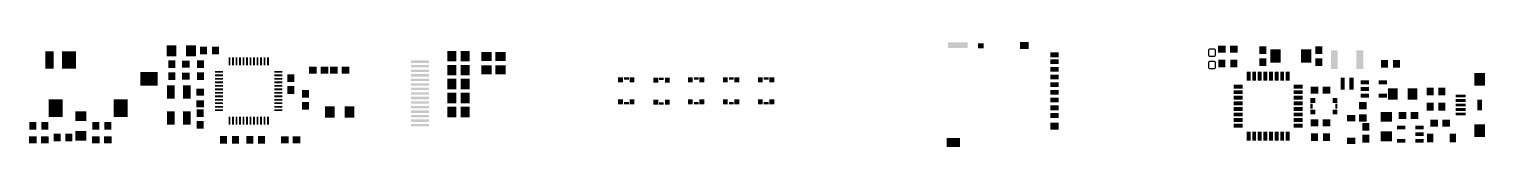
# Model space of a CAD drawing. Extents: x 1 to 209, y 0 to 15.
import ezdxf

# ---------------------------------------------------------------- set-up
doc = ezdxf.new("R2010")
doc.units = 0
doc.layers.add('31', color=7, linetype='CONTINUOUS')

# ---------------------------------------------------------------- blocks, each defined once
blk = doc.blocks.new('RECT')
blk.add_solid([(-0.5, -0.5), (0.5, -0.5), (-0.5, 0.5), (0.5, 0.5)])
blk = doc.blocks.new('RECT160000X160000R30')
blk.add_lwpolyline([(0.5, -0.35), (0.5, 0.35, 0.4142), (0.35, 0.5), (-0.35, 0.5, 0.4142), (-0.5, 0.35), (-0.5, -0.35, 0.4142), (-0.35, -0.5), (0.35, -0.5, 0.4142)], format="xyb", close=True)

msp = doc.modelspace()

# ---------------------------------------------------------------- block references
at = {"layer": '31'}
for p, xscale, yscale in [((133.38, 14.55), 2.8, 0.8), ((6.3, 12.45), 2, 2.5), ((61.05, 13), 1.3, 1.5), ((62.95, 13), 1.3, 1.5), ((56.5, 12.202), 2.6, 0.35), ((56.5, 11.552), 2.6, 0.35), ((56.5, 10.902), 2.6, 0.35), ((56.5, 10.252), 2.6, 0.35), ((61.05, 11), 1.3, 1.5), ((62.95, 11), 1.3, 1.5), ((56.5, 9.602), 2.6, 0.35), ((56.5, 8.952), 2.6, 0.35), ((56.5, 8.302), 2.6, 0.35), ((61.05, 9), 1.3, 1.5), ((62.95, 9), 1.3, 1.5), ((91, 9.75), 0.7, 0.325), ((4.4, 5.55), 2, 2.5), ((13.7, 5.55), 2, 2.5), ((56.5, 7.652), 2.6, 0.35), ((56.5, 7.002), 2.6, 0.35), ((56.5, 6.352), 2.6, 0.35), ((91, 6.2), 0.7, 0.325), ((8, 4.4), 1.6, 1.4), ((56.5, 5.702), 2.6, 0.35), ((56.5, 5.052), 2.6, 0.35), ((56.5, 4.402), 2.6, 0.35), ((61.05, 5), 1.3, 1.5), ((62.95, 5), 1.3, 1.5), ((8, 1.6), 1.6, 1.4), ((56.5, 3.752), 2.6, 0.35), ((56.5, 3.102), 2.6, 0.35), ((132.76, 0.65), 1.9, 1.3), ((204.165, 1.283), 0.91, 1.22)]:
    msp.add_blockref('RECT', p, dxfattribs=dict(at, xscale=xscale, yscale=yscale))
for p, xscale, yscale, rotation in [((136.69, 14.47), 0.75, 0.8, 270), ((3.5, 12.45), 1.2, 2.5, 180), ((20.95, 13.75), 1.6, 1.4, 90), ((23.75, 13.75), 1.6, 1.4, 90), ((29.25, 12.25), 0.254, 1.143, 180), ((29.75, 12.25), 0.254, 1.143, 180), ((30.25, 12.25), 0.254, 1.143, 180), ((30.75, 12.25), 0.254, 1.143, 180), ((31.25, 12.25), 0.254, 1.143, 180), ((31.75, 12.25), 0.254, 1.143, 180), ((32.25, 12.25), 0.254, 1.143, 180), ((32.75, 12.25), 0.254, 1.143, 180), ((33.25, 12.25), 0.254, 1.143, 180), ((33.75, 12.25), 0.254, 1.143, 180), ((34.25, 12.25), 0.254, 1.143, 180), ((34.75, 12.25), 0.254, 1.143, 180), ((66, 12.95), 1.3, 1.5, 90), ((68, 12.95), 1.3, 1.5, 90), ((147.21, 13.18), 0.7, 1.2, 90), ((147.21, 12.21), 0.7, 1.2, 90), ((178.8, 13), 1.9, 1.5, 90), ((183.2, 13), 1.9, 1.5, 90), ((17.75, 9.75), 2, 2.5, 90), ((27.75, 10.75), 1.143, 0.254, 180), ((36.25, 10.75), 1.143, 0.254, 180), ((66, 11.05), 1.3, 1.5, 90), ((68, 11.05), 1.3, 1.5, 90), ((147.21, 11.11), 0.7, 1.2, 90), ((174.962, 10.1346), 1.27, 0.5588, 270), ((175.762, 10.1346), 1.27, 0.5588, 270), ((176.562, 10.1346), 1.27, 0.5588, 270), ((177.362, 10.1346), 1.27, 0.5588, 270), ((178.162, 10.1346), 1.27, 0.5588, 270), ((178.962, 10.1346), 1.27, 0.5588, 270), ((179.762, 10.1346), 1.27, 0.5588, 270), ((180.562, 10.1346), 1.27, 0.5588, 270), ((208, 9.684), 1.5, 1.8, 180), ((20.85, 7.85), 1.9, 1.1, 270), ((23.15, 7.85), 1.9, 1.1, 270), ((27.75, 10.25), 1.143, 0.254, 180), ((27.75, 9.75), 1.143, 0.254, 180), ((27.75, 9.25), 1.143, 0.254, 180), ((27.75, 8.75), 1.143, 0.254, 180), ((27.75, 8.25), 1.143, 0.254, 180), ((36.25, 10.25), 1.143, 0.254, 180), ((36.25, 9.75), 1.143, 0.254, 180), ((36.25, 9.25), 1.143, 0.254, 180), ((36.25, 8.75), 1.143, 0.254, 180), ((36.25, 8.25), 1.143, 0.254, 180), ((85.15, 9.6), 0.7, 0.7, 90), ((86, 9.8), 0.7, 0.325, 180), ((86.8, 9.6), 0.7, 0.7, 90), ((90.2, 9.55), 0.7, 0.7, 270), ((91.85, 9.55), 0.7, 0.7, 270), ((95.15, 9.6), 0.7, 0.7, 90), ((96, 9.8), 0.7, 0.325, 180), ((96.8, 9.6), 0.7, 0.7, 90), ((100.15, 9.6), 0.7, 0.7, 90), ((101, 9.8), 0.7, 0.325, 180), ((101.8, 9.6), 0.7, 0.7, 90), ((105.15, 9.6), 0.7, 0.7, 90), ((106, 9.8), 0.7, 0.325, 180), ((106.8, 9.6), 0.7, 0.7, 90), ((147.21, 10.01), 0.7, 1.2, 90), ((147.21, 8.91), 0.7, 1.2, 90), ((173.4694, 8.642), 0.5588, 1.27, 270), ((182.0546, 8.642), 0.5588, 1.27, 270), ((188.414, 9.065), 1.7, 0.6, 270), ((189.684, 9.065), 1.7, 0.6, 270), ((191.5749, 9.237), 0.55, 1.2, 270), ((191.5749, 8.287), 0.55, 1.2, 270), ((194.1751, 9.237), 0.55, 1.2, 270), ((195.603, 7.572), 1.6, 1.4, 270), ((198.403, 7.572), 1.6, 1.4, 270), ((27.75, 7.75), 1.143, 0.254, 180), ((27.75, 7.25), 1.143, 0.254, 180), ((27.75, 6.75), 1.143, 0.254, 180), ((27.75, 6.25), 1.143, 0.254, 180), ((36.25, 7.75), 1.143, 0.254, 180), ((36.25, 7.25), 1.143, 0.254, 180), ((36.25, 6.75), 1.143, 0.254, 180), ((36.25, 6.25), 1.143, 0.254, 180), ((61.05, 7), 1.3, 1.5, 180), ((62.95, 7), 1.3, 1.5, 180), ((85.15, 6.45), 0.7, 0.7, 90), ((86, 6.25), 0.7, 0.325, 180), ((86.8, 6.45), 0.7, 0.7, 90), ((90.2, 6.4), 0.7, 0.7, 270), ((91.85, 6.4), 0.7, 0.7, 270), ((95.15, 6.45), 0.7, 0.7, 90), ((96, 6.25), 0.7, 0.325, 180), ((96.8, 6.45), 0.7, 0.7, 90), ((100.15, 6.45), 0.7, 0.7, 90), ((101, 6.25), 0.7, 0.325, 180), ((101.8, 6.45), 0.7, 0.7, 90), ((105.15, 6.45), 0.7, 0.7, 90), ((106, 6.25), 0.7, 0.325, 180), ((106.8, 6.45), 0.7, 0.7, 90), ((147.21, 7.81), 0.7, 1.2, 90), ((147.21, 6.71), 0.7, 1.2, 90), ((173.4694, 7.842), 0.5588, 1.27, 270), ((173.4694, 7.042), 0.5588, 1.27, 270), ((173.4694, 6.242), 0.5588, 1.27, 270), ((182.0546, 7.842), 0.5588, 1.27, 270), ((182.0546, 7.042), 0.5588, 1.27, 270), ((182.0546, 6.242), 0.5588, 1.27, 270), ((184.163, 6.642), 0.7, 0.7, 180), ((187.313, 6.642), 0.7, 0.7, 180), ((191.288, 5.907), 1.05, 1.08, 90), ((191.5749, 7.337), 0.55, 1.2, 270), ((194.1751, 7.337), 0.55, 1.2, 270), ((205.275, 7.3), 0.4, 1.45, 270), ((205.275, 6.65), 0.4, 1.45, 270), ((208, 6), 0.7, 1.5, 180), ((20.85, 4.15), 1.9, 1.1, 270), ((23.15, 4.15), 1.9, 1.1, 270), ((27.75, 5.75), 1.143, 0.254, 180), ((27.75, 5.25), 1.143, 0.254, 180), ((29.25, 3.75), 0.254, 1.143, 180), ((29.75, 3.75), 0.254, 1.143, 180), ((30.25, 3.75), 0.254, 1.143, 180), ((30.75, 3.75), 0.254, 1.143, 180), ((31.25, 3.75), 0.254, 1.143, 180), ((31.75, 3.75), 0.254, 1.143, 180), ((32.25, 3.75), 0.254, 1.143, 180), ((32.75, 3.75), 0.254, 1.143, 180), ((33.25, 3.75), 0.254, 1.143, 180), ((33.75, 3.75), 0.254, 1.143, 180), ((34.25, 3.75), 0.254, 1.143, 180), ((34.75, 3.75), 0.254, 1.143, 180), ((36.25, 5.75), 1.143, 0.254, 180), ((36.25, 5.25), 1.143, 0.254, 180), ((43.6, 5), 1.6, 1.4, 270), ((46.4, 5), 1.6, 1.4, 270), ((147.21, 5.61), 0.7, 1.2, 90), ((147.21, 4.51), 0.7, 1.2, 90), ((173.4694, 5.442), 0.5588, 1.27, 270), ((173.4694, 4.642), 0.5588, 1.27, 270), ((182.0546, 5.442), 0.5588, 1.27, 270), ((182.0546, 4.642), 0.5588, 1.27, 270), ((183.963, 5.842), 0.7, 0.325, 270), ((184.163, 4.992), 0.7, 0.7, 180), ((187.313, 4.992), 0.7, 0.7, 180), ((187.513, 5.842), 0.7, 0.325, 270), ((189.637, 4.133), 0.91, 1.22, 90), ((191.288, 4.157), 1.05, 1.08, 90), ((194.653, 4.321), 1.6, 1.4, 180), ((205.275, 6), 0.4, 1.45, 270), ((205.275, 5.35), 0.4, 1.45, 270), ((205.275, 4.7), 0.4, 1.45, 270), ((173.4694, 3.842), 0.5588, 1.27, 270), ((173.4694, 3.042), 0.5588, 1.27, 270), ((174.962, 1.5494), 1.27, 0.5588, 270), ((175.762, 1.5494), 1.27, 0.5588, 270), ((176.562, 1.5494), 1.27, 0.5588, 270), ((177.362, 1.5494), 1.27, 0.5588, 270), ((178.162, 1.5494), 1.27, 0.5588, 270), ((178.962, 1.5494), 1.27, 0.5588, 270), ((179.762, 1.5494), 1.27, 0.5588, 270), ((180.562, 1.5494), 1.27, 0.5588, 270), ((182.0546, 3.842), 0.5588, 1.27, 270), ((182.0546, 3.042), 0.5588, 1.27, 270), ((194.653, 1.521), 1.6, 1.4, 180), ((196.7819, 2.776), 0.55, 1.2, 90), ((199.3821, 2.776), 0.55, 1.2, 90), ((199.3821, 1.826), 0.55, 1.2, 90), ((208, 2.316), 1.5, 1.8, 180), ((189.637, 0.883), 0.91, 1.22, 270), ((196.7819, 0.876), 0.55, 1.2, 90), ((199.3821, 0.876), 0.55, 1.2, 90), ((200.915, 1.283), 0.91, 1.22, 180)]:
    msp.add_blockref('RECT', p, dxfattribs=dict(at, xscale=xscale, yscale=yscale, rotation=rotation))
for p, yscale, rotation in [((142.9, 14.51), 1.2, 90), ((23, 11.85), 1.1, 270), ((23, 10.15), 1.1, 270), ((194.418, 11.887), 1.1, 180), ((196.118, 11.887), 1.1, 180), ((25.05, 7.85), 1.1, 270), ((200.915, 7.922), 1.1, 180), ((202.615, 7.922), 1.1, 180), ((25.05, 6.15), 1.1, 270), ((200.915, 5.763), 1.1, 180), ((202.615, 5.763), 1.1, 180), ((147.21, 2.96), 1.2, 90), ((4.6, 1.35), 1.1, 180), ((6.3, 1.35), 1.1, 180), ((184.405, 1.397), 1.1, 180), ((186.105, 1.397), 1.1, 180)]:
    msp.add_blockref('RECT', p, dxfattribs=dict(at, yscale=yscale, rotation=rotation))
for p, yscale in [((25.55, 13.8), 1.1), ((27.25, 13.8), 1.1), ((171.15, 11.95), 1.1), ((172.85, 11.95), 1.1), ((187.224, 12.494), 2.7), ((190.874, 12.494), 2.7), ((1.15, 3), 1.1), ((2.85, 3), 1.1), ((10.15, 3), 1.1), ((11.85, 3), 1.1), ((28.4, 1), 1.1), ((30.1, 1), 1.1), ((32.15, 1), 1.1), ((33.85, 1), 1.1)]:
    msp.add_blockref('RECT', p, dxfattribs=dict(at, yscale=yscale))
for p in [(169.744, 13.48), (169.744, 11.726)]:
    msp.add_blockref('RECT160000X160000R30', p, dxfattribs=at)
at = {"layer": '31', "xscale": 1.1}
for p, rotation in [((171.15, 14), 180), ((172.85, 14), 180), ((177, 13.85), 270), ((177, 12.15), 270), ((185, 13.85), 270), ((185, 12.15), 270), ((21, 11.85), 270), ((21, 10.15), 270), ((25.1, 11.85), 270), ((25.1, 10.15), 270), ((38, 9.85), 90), ((38, 8.15), 90), ((184.405, 8.128), 180), ((186.105, 8.128), 180), ((40.132, 7.581), 270), ((40.132, 5.881), 270), ((25.05, 4.85), 90), ((25.05, 3.15), 90), ((191.732, 2.882), 270), ((201.5, 3.41), 180), ((203.2, 3.41), 180), ((191.732, 1.182), 270)]:
    msp.add_blockref('RECT', p, dxfattribs=dict(at, rotation=rotation))
for p in [(41.15, 11), (42.85, 11), (44.15, 11), (45.85, 11), (196.978, 4.493), (198.678, 4.493), (184.405, 3.429), (186.105, 3.429), (1.15, 1), (2.85, 1), (10.15, 1), (11.85, 1), (37.15, 1), (38.85, 1)]:
    msp.add_blockref('RECT', p, dxfattribs=at)

doc.saveas('drawing.dxf')
